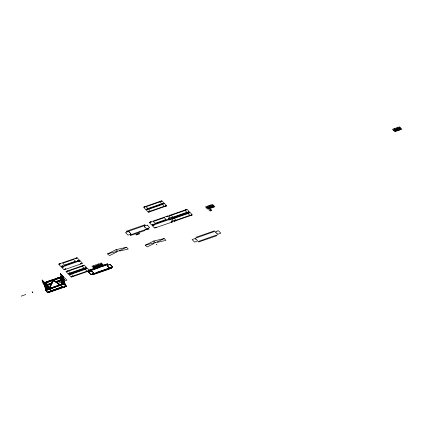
<?xml version="1.0" encoding="UTF-8"?>
<svg xmlns="http://www.w3.org/2000/svg" width="423" height="423" viewBox="0 0 423 423"><rect width="100%" height="100%" fill="white"/><g stroke="black" fill="none" stroke-linecap="round" stroke-linejoin="round"><path stroke-width="0.63" d="M51.289 290.263L51.194 290.887L51.167 290.284M51.061 290.855L49.317 289.062L52.404 281.454L54.488 280.729L60.547 285.165L62.292 286.958L51.204 290.929L49.406 289.009L52.494 281.401L54.366 280.75L60.42 285.187L62.223 287.106L60.41 285.102L49.459 289.136L60.547 285.165M144.137 207.006L145.269 206.863M146.289 209.211L147.421 209.068M146.506 209.581L147.881 209.401M147.098 209.522L146.607 209.819L147.209 209.507M147.178 209.475L147.78 209.163L147.294 209.459M59.363 263.994L60.452 263.873M162.474 203.595L163.606 203.447M162.691 203.965L164.066 203.78M75.548 258.374L76.637 258.257M75.944 258.368L75.564 258.596L76.114 258.342M76.066 258.289L76.621 258.035L76.24 258.263M46.583 289.591L46.059 289.676L46.128 290.374L43.907 283.082M47.535 289.882L45.948 290.194L43.786 283.098L44.891 282.717L47.286 289.977L45.24 282.865L44.6 282.971L45.065 282.686L47.413 289.903M43.781 283.156L44.975 282.738M44.367 283.283L43.902 283.569L44.542 283.257M44.494 283.209L44.96 282.924M44.669 283.177L45.134 282.897M45.018 286.424L44.008 283.331L45.24 282.865M45.309 283.077L43.659 283.177M45.927 285.361L47.212 284.891L48.629 289.221M46.445 285.276L46.049 285.774M46.572 285.202L47.038 284.917L48.455 289.253M46.155 285.536L46.62 285.25M46.747 285.176L47.212 284.891M47.106 285.128L46.001 285.514M62.244 284.06L63.476 283.875L62.244 284.547L60.024 277.25L60.087 277.948M46.223 285.742L47.387 285.07L48.603 288.782M60.785 277.351L61.425 277.25L63.72 284.267L62.139 284.573L59.844 277.557L60.415 277.245L62.778 284.473M61.161 277.123L60.542 277.171L62.953 284.446M60.589 277.218L60.283 277.657M61.092 276.912L60.716 277.139L63.08 284.367M60.04 277.694L61.372 277.536M63.72 284.267L61.235 277.06L60.018 277.737L62.313 284.753L63.651 284.055L63.011 284.156M60.679 277.588L61.145 277.308M60.854 277.562L61.425 277.25M68.685 273.559L69.774 273.443M69.081 273.554L68.7 273.781L69.25 273.528M69.203 273.48L69.758 273.221L69.377 273.448M69.404 274.442L70.731 274.284M152.1 224.486L153.232 224.343M152.566 224.449L152.164 224.692L152.682 224.433M152.65 224.401L153.163 224.142L152.761 224.38M64.312 284.24L62.689 279.376L62.17 279.455L62.562 279.45L64.137 284.267M61.991 279.762L63.244 279.117L65.618 286.567L65.866 286.471L63.577 279.455L61.991 279.762L63.201 283.473M166.139 216.666L167.27 216.523M63.244 279.117L62.43 279.862M46.059 289.676L46.456 289.67M46.377 285.07L47.561 288.682L47.857 288.576L46.678 284.965M62.165 279.941L63.397 279.275L65.692 286.292M46.001 289.961L47.133 289.337L47.096 289.787M63.291 279.513L62.059 279.973L62.699 279.873C61.15 280.597 64.931 279.27 63.001 279.767L63.577 279.455M152.814 225.369L154.189 225.184M45.948 290.194L47.117 289.522M46.234 290.136L47.36 289.702L46.128 290.374M47.339 289.75L46.757 289.565M84.87 267.944L85.959 267.828M85.266 267.939L84.886 268.166L85.435 267.907M85.388 267.859L85.943 267.606L85.562 267.833M85.589 268.822L86.916 268.668M168.285 218.871L169.417 218.728M86.102 268.795C84.674 269.763 87.847 267.754 86.403 268.695M48.222 292.378L48.211 291.881L49.554 292.166L49.422 291.685L48.904 291.77L49.042 292.193L49.681 292.087L48.973 291.981L49.438 291.696L48.777 291.849M168.751 218.834L168.354 219.077L168.867 218.813M168.835 218.781L169.348 218.522L168.946 218.765M48.085 291.955L48.603 291.875L48.74 292.293L48.1 292.399L49.28 291.542L49.417 291.96M48.1 292.399L48.671 292.087L48.032 292.187M48.381 292.341L49.613 291.881M63.873 282.987L63.921 283.035M171.463 217.766L172.595 217.623M48.206 292.367L49.507 291.907M62.641 284.05L62.07 284.362L62.71 284.261M63.455 284.14L63.143 283.748L62.398 284.7M62.942 283.949L63.318 283.717M168.999 219.749L170.374 219.569M49.681 292.087L49.264 291.727L48.159 292.108M169.591 219.696L169.1 219.992L169.702 219.674M169.671 219.643L170.273 219.331L169.787 219.627M62.313 284.753L63.371 284.113M63.598 284.282L61.076 277.097M172.177 218.649L173.552 218.464M172.769 218.591L172.277 218.887L172.88 218.575M172.848 218.543L173.451 218.226L172.965 218.522M65.533 286.133L64.582 286.456L64.46 286.958C63.408 286.154 66.215 285.737 65.089 286.154L65.227 286.572L65.798 286.26L64.285 286.778L65.739 286.545L63.387 279.265L62.863 279.344L64.634 284.764M64.217 286.567L64.788 286.255L64.925 286.678L64.46 286.958M64.285 286.778L65.866 286.471M64.391 286.746L65.623 286.08L65.089 286.154M187.648 212.15L188.78 212.008M65.052 286.598L65.517 286.318M174.329 220.854L175.704 220.669M174.916 220.795C173.398 221.779 176.64 219.759 175.111 220.727M188.362 213.028L189.737 212.848M190.514 215.233L191.889 215.053M107.532 253.906L116.055 249.702L126.509 247.254L128.254 249.047L119.698 251.019L119.402 250.717L107.532 253.906L109.599 255.582L116.531 252.129L116.177 251.844M145.205 245.218L153.734 241.02L164.187 238.567L165.932 240.359L157.377 242.337L157.081 242.03L145.205 245.218L147.278 246.895L154.205 243.447L153.856 243.162M119.402 250.717L126.509 247.254M157.081 242.03L164.187 238.567M62.229 280.005L63.889 279.434L61.615 276.811L43.347 283.199L44.568 284.457L44.426 284.737L43.167 283.447L42.104 280.121L44.806 282.77M62.297 280.216L64.201 279.603L61.335 276.674L60.41 273.766L63.101 276.24M42.316 280.047L43.416 283.41L47.831 281.877L47.662 281.422L52.325 279.846M52.426 280.232L57.089 278.662L56.92 278.207L61.547 276.6L62.176 277.245L62.102 277.742L62.176 277.245M61.25 276.885L44.584 282.67L42.104 280.121M43.167 283.447L44.288 284.319M45.732 282.596L47.646 284.843L45.732 282.596L61.684 277.017L60.621 273.692M45.869 283.019L59.722 278.207L60.611 279.122M44.008 284.018L43.278 282.987L63.069 276.208L64.201 279.603M62.805 277.89L62.731 278.387L62.805 277.89L63.434 278.535L63.36 279.032L63.434 278.535M63.196 278.033L64.433 277.604L66.95 280.19L63.862 281.263M47.508 284.42L52.33 282.749M55.339 281.702L60.764 279.82M103.408 266.146L107.685 264.333L89.729 270.889L88.915 270.202L107.431 263.778L107.521 264.301L107.664 264.015M52.399 282.961L47.577 284.631L45.8 282.807L59.654 277.996L60.542 278.91M55.408 281.914L60.833 280.031M88.983 270.413L107.5 263.984L107.733 264.227M45.726 285.504L51.881 283.368M55.931 281.961L61.06 280.179M62.16 279.799L63.82 279.222M89.729 270.889L89.396 270.403L89.253 270.688M51.95 283.574L45.615 285.821M61.129 280.391L56.032 282.204M89.66 270.683L94.012 269.081M98.707 267.542L103.27 265.866M46.266 285.832L52.05 283.822M56.1 282.416L61.229 280.634M98.776 267.748L94.149 269.356M93.034 274.141L92.891 274.421L92.796 273.898L97.285 272.576L90.86 274.522L88.344 271.799L91.696 270.588L92.394 271.444L91.971 271.592L92.325 271.233M107.802 266.189L107.379 266.337L107.802 266.189L107.104 265.332L110.102 264.338L112.618 267.061L109.266 268.272L108.568 267.415L108.991 267.267L108.637 267.627M92.394 271.444L91.765 270.799L88.412 272.01M107.172 265.544L110.17 264.549L112.618 267.061M50.903 285.758L48.434 286.614L47.593 285.758M57.692 283.405L61.393 282.12M91.902 271.381L93.583 272.523L93.229 272.883L93.583 272.523M107.31 266.125L108.991 267.267M91.971 271.592L93.652 272.735M107.379 266.337L109.06 267.479M45.256 289.834L63.773 283.405L66.289 285.99L66.427 286.408L47.91 292.838L45.256 289.834L47.91 292.838M88.344 271.799L90.792 274.31L92.378 274.041L92.272 273.797M92.309 273.834L93.858 273.528L93.229 272.883M110.958 267.685L112.55 266.85M45.393 290.252L63.91 283.828L66.427 286.408M97.147 272.296L106.469 269.15L97.216 272.364M106.538 269.361L106.406 269.081L110.858 267.442M49.406 289.009L60.42 285.187M106.474 269.292L110.889 267.759L111.64 268.235L93.123 274.664L92.891 274.421M110.889 267.759L111.64 268.235M92.822 274.215L93.055 274.453L111.572 268.029M49.391 288.925L51.135 290.717L62.155 286.894M47.773 292.415L66.289 285.99M161.274 201.057L160.507 201.575M160.877 201.3L160.243 201.438L160.793 201.348M160.989 201.285L161.538 201.195L160.904 201.332M163.421 203.262L162.654 203.78M163.854 203.563L162.908 204.182M145.089 206.678L144.322 207.191M147.236 208.883L146.469 209.396M186.448 209.612L185.681 210.131M186.051 209.856L185.417 209.993L185.967 209.908M186.162 209.84L186.712 209.75L186.083 209.887M188.595 211.817L187.828 212.335M170.263 215.233L169.496 215.751M169.866 215.476L169.232 215.614L169.782 215.524M169.977 215.455L170.527 215.37L169.893 215.508M189.525 212.626L188.579 213.25M167.085 216.338L166.318 216.851M172.41 217.438L171.643 217.956M191.672 214.831L190.725 215.455M153.977 224.967L153.031 225.591M156.124 227.172L155.178 227.796M155.749 227.447C157.901 227.151 153.401 227.828 155.553 227.516M60.262 263.682L59.553 264.185M62.408 265.882L61.7 266.39M62.033 266.115L61.383 266.273L61.906 266.189M62.202 266.088L62.726 266.004L62.075 266.162M81.671 263.28L80.782 263.894M81.375 263.534C83.431 263.28 79.022 263.915 81.079 263.64M70.509 274.056L69.626 274.67M59.897 277.329L61.25 277.07M59.971 277.483L60.611 277.377M59.844 277.557L60.484 277.456M60.658 277.43L61.303 277.324M72.656 276.261L71.773 276.875M72.19 276.542L71.424 276.721L72.063 276.621M72.365 276.515L73.005 276.415L72.238 276.594M62.736 279.423L63.313 279.328M43.712 282.945L45.065 282.686M45.806 285.382L47.387 285.07M45.536 286.403L45.584 286.45M62.192 284.288L63.524 284.134M47.561 288.682L47.857 288.576M64.27 286.339L64.788 286.255M46.63 289.644L47.149 289.559M49.28 291.542L49.242 291.992M48.227 292.319L48.867 292.219M48.275 292.579L48.396 292.076M49.317 289.062L52.494 281.401M54.366 280.75L60.463 285.271M55.72 281.776L54.488 280.729M56.19 282.146L58.538 283.997M61.821 286.588L62.292 286.958M54.694 281.089L55.64 281.882M56.571 282.569L58.453 284.103M61.732 286.641L62.207 287.064L51.194 290.887M153.734 241.02L155.304 242.448M116.055 249.702L117.626 251.13M400.549 128.021L401.85 129.152L401.062 129.47L400.348 128.925L400.925 129.517L399.286 130.088L398.566 129.544L399.143 130.136L397.504 130.707L396.79 130.162L397.366 130.755L395.727 131.326L395.008 130.781L395.584 131.373L394.733 131.622L393.728 130.384M399.909 128.285L399.19 127.741L399.772 128.333M399.063 128.534L398.767 128.634M397.832 127.471L398.915 128.587M398.984 128.655L400.068 129.771M398.128 128.904L397.414 128.359L397.99 128.952M397.287 129.152L396.991 129.253M396.05 128.084L397.139 129.205M397.202 129.274L398.292 130.39M396.351 129.523L395.632 128.978L396.214 129.57M395.505 129.771L395.209 129.872M394.268 128.703L395.357 129.819M395.426 129.887L396.51 131.003M394.569 130.141L393.855 129.597L394.432 130.189M213.578 205.636L212.568 204.399L205.451 206.873L206.757 208.005M212.869 205.837L212.156 205.292L212.732 205.885M212.092 206.154L211.796 206.255M210.791 205.018L211.881 206.133M211.944 206.202L213.033 207.318M211.093 206.456L210.374 205.911L210.95 206.503M210.316 206.768L210.02 206.873M209.01 205.636L210.099 206.752M210.168 206.821L211.251 207.936M209.311 207.074L208.597 206.53L209.174 207.122M208.534 207.386L208.238 207.492M207.233 206.255L208.317 207.37M208.386 207.439L209.475 208.555M207.534 207.688L206.815 207.143L207.392 207.735M164.187 203.331L161.872 200.724L143.55 207.117L145.872 209.734L164.362 203.278L166.678 205.885L148.362 212.288L146.046 209.681M107.104 265.332L107.733 265.977M108.568 267.415L109.266 268.272M93.16 272.671L93.79 273.316M89.121 270.091L87.233 268.15L68.965 274.538L71.233 277.16L89.507 270.773L88.909 270.165M60.41 273.766L62.858 276.282L63.989 279.677L63.36 279.032M62.102 277.742L62.731 278.387M60.917 279.159L59.585 277.789L59.722 278.207M56.92 278.207L57.089 278.662M59.4 280.756L59.537 281.173M54.403 280.84L54.699 281.142M52.404 281.454L52.701 281.76M50.178 284.002L50.316 284.425M25.777 294.508L21.182 296.148M101.774 270.688L101.911 270.969M65.295 285.953L65.433 286.371M64.915 286.181L65.1 286.651L64.634 286.931L64.396 286.265M63.773 283.405L63.91 283.828M64.412 286.487L64.55 286.905M63.143 283.748L63.281 284.166M60.394 278.329L62.488 284.727M52.288 279.815L52.463 280.269M46.504 284.991L47.736 288.655M48.211 291.881L48.449 292.547M45.113 282.945L47.408 289.961M44.531 282.76L46.895 289.988M44.357 282.786L46.768 290.062M44.23 282.865L46.593 290.088M46.25 289.871L46.387 290.289L46.075 289.898M148.658 211.786L149.245 211.727C147.601 212.478 151.46 211.13 149.441 211.659L149.927 211.368L148.658 211.786M62.229 267.077L62.741 267.05C61.192 267.775 64.973 266.453 63.043 266.945L63.508 266.664L62.229 267.077M164.843 206.17L165.43 206.112C163.791 206.863 167.645 205.509 165.626 206.043L166.117 205.747L164.843 206.17M77.695 260.579L78.091 260.573C76.838 261.165 79.952 260.071 78.387 260.468L78.768 260.24L77.695 260.579M64.375 269.282L64.893 269.255C63.461 270.218 66.633 268.208 65.19 269.15L65.835 269.049L64.375 269.282M78.414 261.456L78.927 261.435C77.377 262.16 81.158 260.832 79.228 261.329L79.693 261.044L78.414 261.456M66.538 271.355L66.929 271.349C65.681 271.941 68.796 270.847 67.231 271.243L67.611 271.016L66.538 271.355M149.948 222.281L150.419 222.244C149.081 222.863 152.269 221.747 150.614 222.175L151.016 221.938L149.948 222.281M82.723 265.739L83.114 265.734C81.866 266.326 84.981 265.232 83.416 265.628L83.796 265.401L82.723 265.739M61.721 280.782L61.721 280.782M87.735 271.027L88.248 271C86.699 271.73 90.48 270.403 88.55 270.9L89.015 270.614L87.735 271.027M171.151 221.953L171.738 221.901C170.22 222.884 173.462 220.859 171.934 221.832L172.605 221.721L171.151 221.953M159.91 201.908L146.057 206.72L147.833 208.544L161.686 203.738L159.91 201.908M162.4 204.468L148.547 209.274L150.324 211.103L164.177 206.292L162.4 204.468M394.088 128.724L392.491 129.322L393.575 130.437L400.697 127.968L399.428 126.868L394.12 128.756M167.682 216L149.166 222.429L151.683 225.01L170.199 218.585L167.682 216M177.787 212.494L168.724 215.677L171.045 218.289L189.367 211.891L187.045 209.279L177.813 212.52M164.32 217.697L153.3 221.52L155.045 223.312L166.065 219.489L164.32 217.697M185.084 210.469L171.23 215.275L173.007 217.099L186.86 212.293L185.084 210.469M144.819 224.83L126.303 231.254L127.006 231.751L140.727 226.987L145.126 225.38L144.819 224.83M128.846 231.392L125.483 232.597L127.947 235.125L130.982 234.109L130.353 233.464L130.733 233.332L129.094 232.169L129.475 232.037L128.846 231.392M147.241 225.136L144.206 226.152L144.835 226.797L144.454 226.929L145.084 227.574L145.464 227.447L146.342 228.869L149.705 227.664L147.241 225.136M170.67 219.066L152.153 225.491L154.67 228.076L173.187 221.647L170.67 219.066M180.774 215.556L171.712 218.739L174.033 221.356L192.354 214.958L190.033 212.346L180.774 215.556M188.071 213.53L174.218 218.342L175.994 220.166L189.848 215.36L188.071 213.53M213.726 205.589L206.609 208.058L207.878 209.158L208.55 208.925L207.968 208.328L208.687 208.872L210.326 208.306L209.75 207.714L210.464 208.259L212.108 207.688L211.532 207.096L212.246 207.64L213.885 207.069L213.308 206.477L214.027 207.021L214.81 206.704L213.726 205.589M139.193 231.772L130.162 234.987L130.236 235.294L130.469 235.537L144.777 230.567L144.465 230.244L147.019 229.356L147.331 229.684L148.986 229.107L148.283 228.616L139.193 231.772M139.093 233.448L135.873 234.564L136.264 234.961L139.484 233.845L139.093 233.448M210.739 209.269L208.957 209.887L210.046 211.003L210.897 210.754L210.458 210.109L211.035 210.707L211.823 210.384L210.739 209.269M77.071 257.723L58.559 264.148L61.076 266.733L79.587 260.304L77.071 257.723M73.708 259.421L62.694 263.243L64.439 265.036L75.453 261.208L73.708 259.421M80.058 260.785L61.541 267.214L64.058 269.8L82.575 263.37L80.058 260.785M74.987 268.298L65.977 271.476L68.246 274.099L86.519 267.706L84.246 265.084L74.987 268.298M82.284 266.273L68.431 271.085L70.207 272.909L84.066 268.097L82.284 266.273M93.578 265.67L91.981 266.273L93.065 267.389L93.885 267.151L93.309 266.559L94.096 267.077L94.847 266.77L93.61 265.707M96.121 264.787L94.525 265.39L95.609 266.506L96.428 266.268L95.852 265.676L96.64 266.194L97.39 265.887L96.121 264.787M98.665 263.91L97.063 264.507L98.152 265.623L98.971 265.385L98.607 264.719L99.183 265.311L99.934 265.004L98.696 263.941M101.203 263.027L99.606 263.624L100.695 264.74L101.509 264.502L100.933 263.91L101.721 264.433L102.472 264.126L101.203 263.027M156.811 244.335L156.642 244.674L156.806 244.33M85.272 269.34L71.418 274.146L73.195 275.976L87.048 271.164L85.272 269.34M94.868 266.998L93.272 267.595L94.355 268.711L95.175 268.473L94.81 267.807L95.387 268.399L96.137 268.092L94.868 266.998M97.406 266.115L95.809 266.712L96.899 267.828L97.718 267.59L97.137 266.998L97.93 267.516L98.675 267.209L97.406 266.115M99.95 265.232L98.353 265.829L99.442 266.945L100.256 266.707L99.68 266.115L100.468 266.638L101.219 266.331L99.95 265.232M102.493 264.349L100.896 264.946L101.985 266.067L102.8 265.829L102.435 265.163L103.011 265.755L103.762 265.448L102.525 264.38M32.159 291.875L32.788 292.52L32.159 291.875M214.197 230.953L195.891 237.308L196.642 237.784L214.45 231.508L214.197 230.953M63.841 283.616L45.324 290.041L47.841 292.626L66.358 286.202L63.841 283.616M195.489 238.382L192.137 239.592L194.554 242.072L197.552 241.078L196.716 239.64L196.293 239.783L195.664 239.138L196.087 238.99L195.489 238.382M216.893 231.191L215.413 231.709L216.042 232.354L215.619 232.497L217.3 233.644L216.872 233.792L217.47 234.4L220.827 233.189L218.411 230.709L216.925 231.228M207.249 238.286L198.482 241.422L198.503 241.734L198.741 241.977L217.047 235.622L216.296 235.146L207.249 238.286"/></g></svg>
